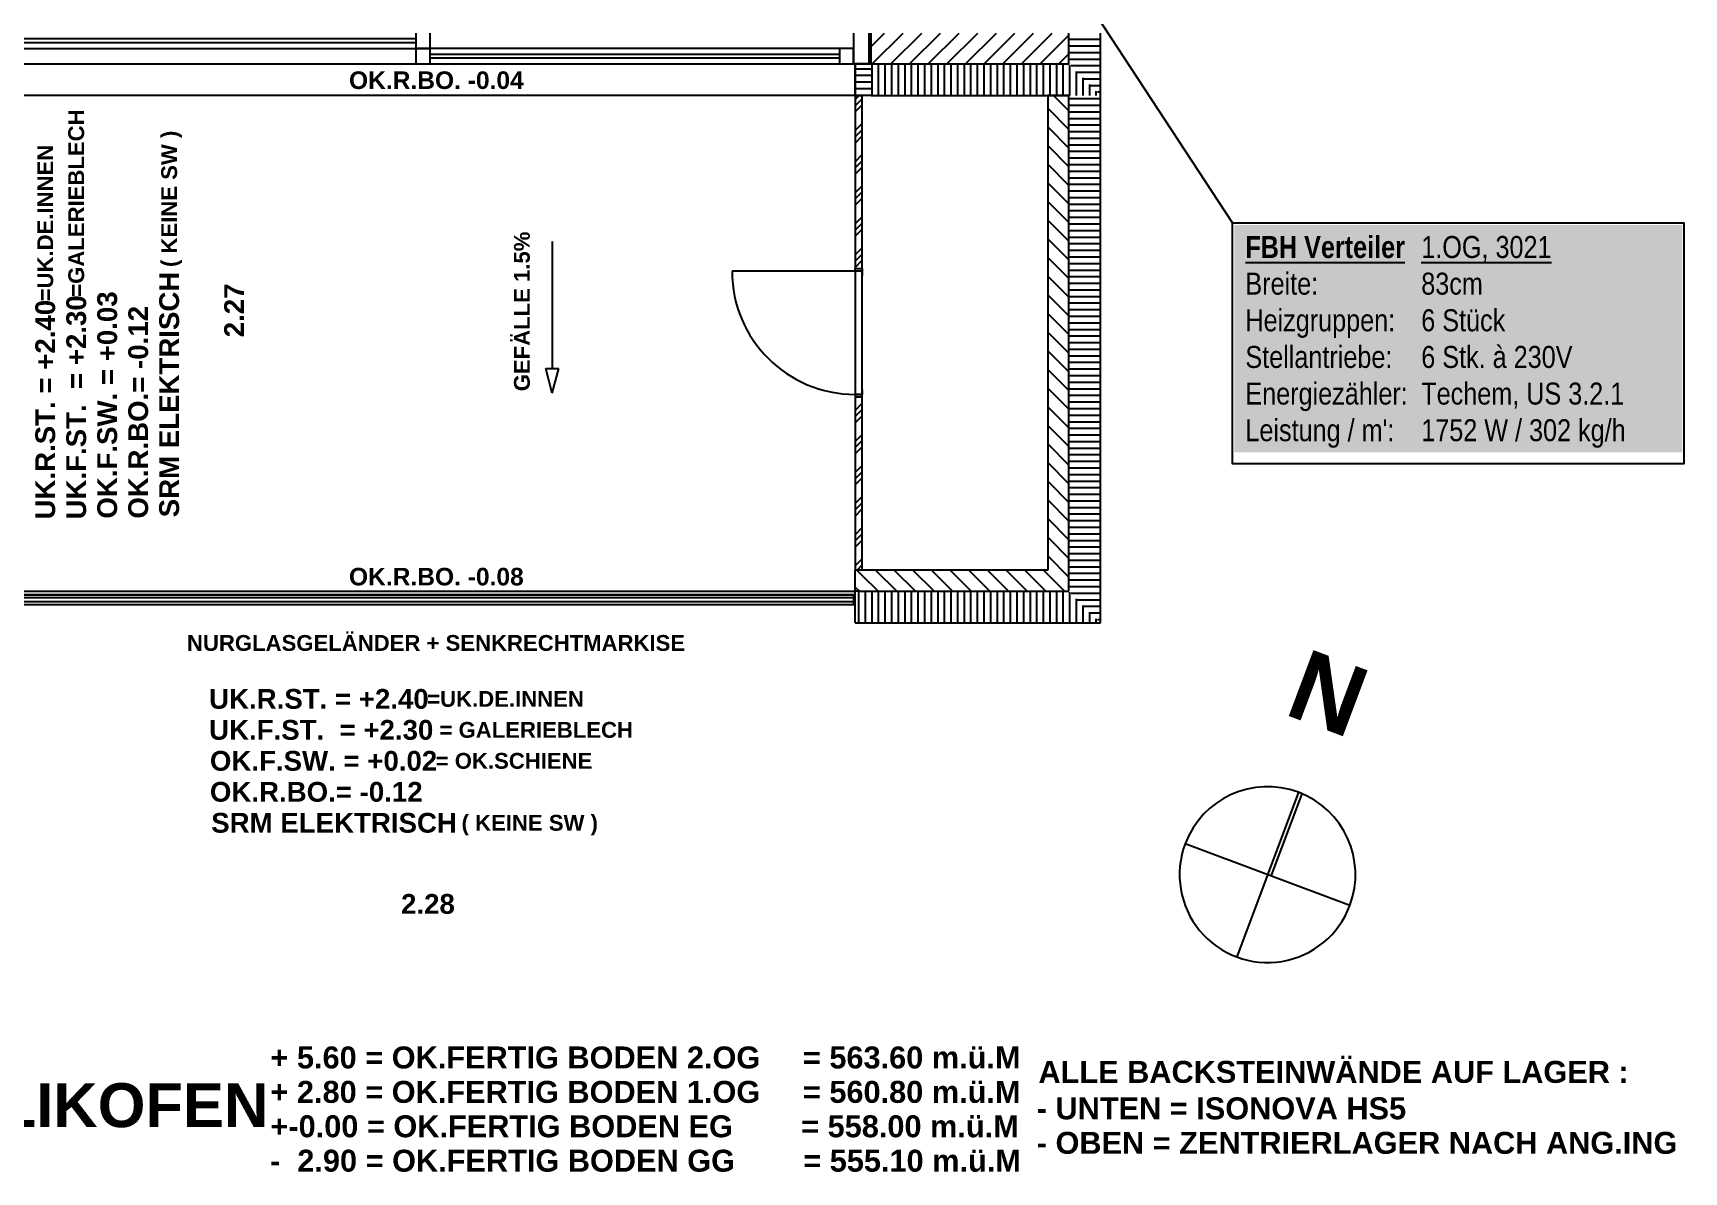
# Model space of a CAD drawing. Header units: millimetres. Extents: x -13068 to 19137, y -13507 to 12485.
# Drawn here: x 3680 to 13067, y -12872 to -6395 of the extents above; entities that cross this region are included whole.
import ezdxf

# ---------------------------------------------------------------- set-up
doc = ezdxf.new("R2010")
doc.units = ezdxf.units.MM
doc.header["$LTSCALE"] = 500
for name, color, linetype in [('A04_1.OGHaus 7$0$010 Aussenwände', 8, 'Continuous'), ('A04_1.OGHaus 7$0$010 Aussenwände Bauteilschraffuren', 8, 'Continuous'), ('A04_1.OGHaus 7$0$010 Aussenwände Schichttrennlinien', 8, 'Continuous'), ('A04_1.OGHaus 7$0$010 Fenster', 8, 'Continuous'), ('A04_1.OGHaus 7$0$010 Türen', 8, 'Continuous'), ('A04_1.OGHaus 7$0$060 Möbel Einbau', 8, 'Continuous'), ('A04_1.OGHaus 7$0$090 Schraffuren Bauteilschraffuren', 8, 'Continuous'), ('A04_1.OGHaus 7$0$155 Beschriftungen Projekt', 8, 'Continuous'), ('A_OG01_Haus 7$0$MRI XREF', 8, 'Continuous'), ('MRI XREF', 8, 'Continuous')]:
    doc.layers.add(name, color=color, linetype=linetype)
doc.layers.add('H-TEXT', color=240, linetype='Continuous', lineweight=25)
doc.styles.add('A04_1.OGHaus 7$0$arial', font='')
doc.styles.add('MRI', font='ARIALN.TTF')
doc.styles.get('A04_1.OGHaus 7$0$arial').set_extended_font_data('Arial', bold=True)

# ---------------------------------------------------------------- blocks, each defined once
blk = doc.blocks.new('A04_1.OGHaus 7')
at = {"layer": 'A04_1.OGHaus 7$0$010 Aussenwände'}
for p, q in [((12.9318, 10.2872), (12.9318, 10.4622)), ((14.2368, 10.1072), (14.2368, 10.4622)), ((12.9318, 10.2872), (12.8418, 10.2872)), ((12.8418, 10.1072), (12.8418, 10.2872)), ((12.8418, 10.2872), (12.9318, 10.2872)), ((12.9318, 10.1072), (12.8418, 10.1072)), ((12.8418, 10.1072), (12.8418, 9.1222)), ((12.8418, 10.1072), (12.8818, 10.1072)), ((12.8818, 9.1222), (12.8818, 10.1072)), ((12.9318, 10.1072), (14.0568, 10.1072)), ((14.0568, 10.1072), (13.9368, 10.1072)), ((13.9368, 10.1072), (13.9368, 7.4072)), ((14.2368, 7.1072), (14.2368, 10.1072)), ((12.8418, 9.1222), (12.8818, 9.1222)), ((12.8418, 8.3922), (12.8818, 8.3922)), ((12.8418, 8.3922), (12.8418, 7.4072)), ((12.8818, 7.4072), (12.8818, 8.3922)), ((12.8418, 7.2872), (12.8418, 7.4072)), ((13.9368, 7.4072), (12.8818, 7.4072)), ((8.0268, 7.2872), (12.8329, 7.2872)), ((8.0418, 7.2672), (12.8329, 7.2672)), ((12.8418, 7.1072), (12.8418, 7.2872)), ((8.0418, 7.2122), (12.8329, 7.2122)), ((12.8418, 7.1072), (14.2368, 7.1072))]:
    blk.add_line(p, q, dxfattribs=at)
at = {"layer": 'A04_1.OGHaus 7$0$010 Aussenwände Bauteilschraffuren'}
for p, q in [((12.9318, 10.3862), (13.0077, 10.4622)), ((12.9388, 10.2872), (13.1138, 10.4622)), ((13.0449, 10.2872), (13.2199, 10.4622)), ((13.1509, 10.2872), (13.3259, 10.4622)), ((13.257, 10.2872), (13.432, 10.4622)), ((13.3631, 10.2872), (13.5381, 10.4622)), ((13.4691, 10.2872), (13.6441, 10.4622)), ((13.5752, 10.2872), (13.7502, 10.4622)), ((13.6813, 10.2872), (13.8563, 10.4622)), ((13.7873, 10.2872), (13.9221, 10.4219)), ((13.9221, 10.4219), (13.9623, 10.4622)), ((13.9751, 10.3689), (14.0568, 10.4506)), ((14.2368, 10.425), (14.0568, 10.425)), ((13.8934, 10.2872), (13.9751, 10.3689)), ((14.0281, 10.3158), (14.0568, 10.3445)), ((14.2368, 10.3875), (14.0568, 10.3875)), ((14.2368, 10.35), (14.0568, 10.35)), ((12.9318, 10.2572), (12.8418, 10.2572)), ((12.9375, 10.1072), (12.9375, 10.2872)), ((12.975, 10.1072), (12.975, 10.2872)), ((13.0125, 10.1072), (13.0125, 10.2872)), ((13.05, 10.1072), (13.05, 10.2872)), ((13.0875, 10.1072), (13.0875, 10.2872)), ((13.125, 10.1072), (13.125, 10.2872)), ((13.1625, 10.1072), (13.1625, 10.2872)), ((13.2, 10.1072), (13.2, 10.2872)), ((13.2375, 10.1072), (13.2375, 10.2872)), ((13.275, 10.1072), (13.275, 10.2872)), ((13.3125, 10.1072), (13.3125, 10.2872)), ((13.35, 10.1072), (13.35, 10.2872)), ((13.3875, 10.1072), (13.3875, 10.2872)), ((13.425, 10.1072), (13.425, 10.2872)), ((13.4625, 10.1072), (13.4625, 10.2872)), ((13.5, 10.1072), (13.5, 10.2872)), ((13.5375, 10.1072), (13.5375, 10.2872)), ((13.575, 10.1072), (13.575, 10.2872)), ((13.6125, 10.1072), (13.6125, 10.2872)), ((13.65, 10.1072), (13.65, 10.2872)), ((13.6875, 10.1072), (13.6875, 10.2872)), ((13.725, 10.1072), (13.725, 10.2872)), ((13.7625, 10.1072), (13.7625, 10.2872)), ((13.8, 10.1072), (13.8, 10.2872)), ((13.8375, 10.1072), (13.8375, 10.2872)), ((13.875, 10.1072), (13.875, 10.2872)), ((13.9125, 10.1072), (13.9125, 10.2872)), ((13.95, 10.1072), (13.95, 10.2872)), ((13.9875, 10.1072), (13.9875, 10.2872)), ((13.9995, 10.2872), (14.0281, 10.3158)), ((14.025, 10.1072), (14.025, 10.2872)), ((14.2368, 10.3125), (14.0568, 10.3125)), ((14.0625, 10.1072), (14.0625, 10.2815)), ((14.2368, 10.275), (14.069, 10.275)), ((14.1, 10.1072), (14.1, 10.244)), ((14.2368, 10.2375), (14.1065, 10.2375)), ((12.9318, 10.2197), (12.8418, 10.2197)), ((12.9318, 10.1822), (12.8418, 10.1822)), ((12.9318, 10.1447), (12.8418, 10.1447)), ((14.1375, 10.1072), (14.1375, 10.2065)), ((14.2368, 10.2), (14.144, 10.2)), ((14.175, 10.1072), (14.175, 10.169)), ((14.2368, 10.1625), (14.1815, 10.1625)), ((12.8418, 10.0841), (12.8649, 10.1072)), ((12.8418, 10.0487), (12.8818, 10.0887)), ((12.8418, 10.0134), (12.8818, 10.0534)), ((13.9698, 10.1072), (14.0568, 10.0202)), ((14.2368, 10.0875), (14.0568, 10.0875)), ((14.2368, 10.05), (14.0568, 10.05)), ((14.2125, 10.1072), (14.2125, 10.1315)), ((14.2368, 10.125), (14.219, 10.125)), ((13.9368, 10.0341), (14.0568, 9.9141)), ((14.2368, 10.0125), (14.0568, 10.0125)), ((14.2368, 9.975), (14.0568, 9.975)), ((12.8418, 9.9073), (12.8818, 9.9473)), ((12.8418, 9.872), (12.8818, 9.912)), ((12.8418, 9.8366), (12.8818, 9.8766)), ((13.9368, 9.9281), (14.0568, 9.8081)), ((14.2368, 9.9375), (14.0568, 9.9375)), ((14.2368, 9.9), (14.0568, 9.9)), ((14.2368, 9.8625), (14.0568, 9.8625)), ((12.8418, 9.7305), (12.8818, 9.7705)), ((13.9368, 9.822), (14.0568, 9.702)), ((14.2368, 9.825), (14.0568, 9.825)), ((14.2368, 9.7875), (14.0568, 9.7875)), ((12.8418, 9.6952), (12.8818, 9.7352)), ((12.8418, 9.6598), (12.8818, 9.6998)), ((13.9368, 9.7159), (14.0568, 9.5959)), ((14.2368, 9.75), (14.0568, 9.75)), ((14.2368, 9.7125), (14.0568, 9.7125)), ((14.2368, 9.675), (14.0568, 9.675)), ((12.8418, 9.5538), (12.8818, 9.5938)), ((13.9368, 9.6099), (14.0568, 9.4899)), ((14.2368, 9.6375), (14.0568, 9.6375)), ((14.2368, 9.6), (14.0568, 9.6)), ((12.8418, 9.5184), (12.8818, 9.5584)), ((12.8418, 9.483), (12.8818, 9.523)), ((13.9368, 9.5038), (14.0568, 9.3838)), ((14.2368, 9.5625), (14.0568, 9.5625)), ((14.2368, 9.525), (14.0568, 9.525)), ((14.2368, 9.4875), (14.0568, 9.4875)), ((12.8418, 9.377), (12.8818, 9.417)), ((13.9368, 9.3977), (14.0568, 9.2777)), ((14.2368, 9.45), (14.0568, 9.45)), ((14.2368, 9.4125), (14.0568, 9.4125)), ((12.8418, 9.3416), (12.8818, 9.3816)), ((12.8418, 9.3063), (12.8818, 9.3463)), ((14.2368, 9.375), (14.0568, 9.375)), ((14.2368, 9.3375), (14.0568, 9.3375)), ((14.2368, 9.3), (14.0568, 9.3)), ((12.8418, 9.2002), (12.8818, 9.2402)), ((12.8418, 9.1648), (12.8818, 9.2048)), ((13.9368, 9.2917), (14.0568, 9.1717)), ((14.2368, 9.2625), (14.0568, 9.2625)), ((14.2368, 9.225), (14.0568, 9.225)), ((12.8418, 9.1295), (12.8818, 9.1695)), ((13.9368, 9.1856), (14.0568, 9.0656)), ((14.2368, 9.1875), (14.0568, 9.1875)), ((14.2368, 9.15), (14.0568, 9.15)), ((14.2368, 9.1125), (14.0568, 9.1125)), ((13.9368, 9.0795), (14.0568, 8.9595)), ((14.2368, 9.075), (14.0568, 9.075)), ((14.2368, 9.0375), (14.0568, 9.0375)), ((13.9368, 8.9735), (14.0568, 8.8535)), ((14.2368, 9), (14.0568, 9)), ((14.2368, 8.9625), (14.0568, 8.9625)), ((14.2368, 8.925), (14.0568, 8.925)), ((13.9368, 8.8674), (14.0568, 8.7474)), ((14.2368, 8.8875), (14.0568, 8.8875)), ((14.2368, 8.85), (14.0568, 8.85)), ((13.9368, 8.7613), (14.0568, 8.6413)), ((14.2368, 8.8125), (14.0568, 8.8125)), ((14.2368, 8.775), (14.0568, 8.775)), ((14.2368, 8.7375), (14.0568, 8.7375)), ((13.9368, 8.6553), (14.0568, 8.5353)), ((14.2368, 8.7), (14.0568, 8.7)), ((14.2368, 8.6625), (14.0568, 8.6625)), ((13.9368, 8.5492), (14.0568, 8.4292)), ((14.2368, 8.625), (14.0568, 8.625)), ((14.2368, 8.5875), (14.0568, 8.5875)), ((14.2368, 8.55), (14.0568, 8.55)), ((14.2368, 8.5125), (14.0568, 8.5125)), ((14.2368, 8.475), (14.0568, 8.475)), ((12.8418, 8.3163), (12.8818, 8.3563)), ((13.9368, 8.4431), (14.0568, 8.3231)), ((14.2368, 8.4375), (14.0568, 8.4375)), ((14.2368, 8.4), (14.0568, 8.4)), ((14.2368, 8.3625), (14.0568, 8.3625)), ((12.8418, 8.281), (12.8818, 8.321)), ((12.8418, 8.2456), (12.8818, 8.2856)), ((13.9368, 8.3371), (14.0568, 8.2171)), ((14.2368, 8.325), (14.0568, 8.325)), ((14.2368, 8.2875), (14.0568, 8.2875)), ((12.8418, 8.1395), (12.8818, 8.1795)), ((13.9368, 8.231), (14.0568, 8.111)), ((14.2368, 8.25), (14.0568, 8.25)), ((14.2368, 8.2125), (14.0568, 8.2125)), ((14.2368, 8.175), (14.0568, 8.175)), ((12.8418, 8.1042), (12.8818, 8.1442)), ((12.8418, 8.0688), (12.8818, 8.1088)), ((13.9368, 8.1249), (14.0568, 8.0049)), ((14.2368, 8.1375), (14.0568, 8.1375)), ((14.2368, 8.1), (14.0568, 8.1)), ((12.8418, 7.9628), (12.8818, 8.0028)), ((13.9368, 8.0189), (14.0568, 7.8989)), ((14.2368, 8.0625), (14.0568, 8.0625)), ((14.2368, 8.025), (14.0568, 8.025)), ((14.2368, 7.9875), (14.0568, 7.9875)), ((12.8418, 7.9274), (12.8818, 7.9674)), ((12.8418, 7.8921), (12.8818, 7.9321)), ((13.9368, 7.9128), (14.0568, 7.7928)), ((14.2368, 7.95), (14.0568, 7.95)), ((14.2368, 7.9125), (14.0568, 7.9125)), ((12.8418, 7.786), (12.8818, 7.826)), ((13.9368, 7.8067), (14.0568, 7.6867)), ((14.2368, 7.875), (14.0568, 7.875)), ((14.2368, 7.8375), (14.0568, 7.8375)), ((14.2368, 7.8), (14.0568, 7.8)), ((12.8418, 7.7506), (12.8818, 7.7906)), ((12.8418, 7.7153), (12.8818, 7.7553)), ((13.9368, 7.7007), (14.0568, 7.5807)), ((14.2368, 7.7625), (14.0568, 7.7625)), ((14.2368, 7.725), (14.0568, 7.725)), ((12.8418, 7.6092), (12.8818, 7.6492)), ((12.8418, 7.5739), (12.8818, 7.6139)), ((14.2368, 7.6875), (14.0568, 7.6875)), ((14.2368, 7.65), (14.0568, 7.65)), ((14.2368, 7.6125), (14.0568, 7.6125)), ((12.8418, 7.5385), (12.8818, 7.5785)), ((13.9368, 7.5946), (14.0568, 7.4746)), ((14.2368, 7.575), (14.0568, 7.575)), ((14.2368, 7.5375), (14.0568, 7.5375)), ((12.8418, 7.4324), (12.8818, 7.4724)), ((12.8519, 7.4072), (12.8818, 7.4371)), ((13.9368, 7.4885), (14.0568, 7.3685)), ((14.2368, 7.5), (14.0568, 7.5)), ((14.2368, 7.4625), (14.0568, 7.4625)), ((14.2368, 7.425), (14.0568, 7.425)), ((12.8515, 7.4072), (12.8782, 7.3804)), ((12.8782, 7.3804), (12.9715, 7.2872)), ((12.9575, 7.4072), (13.0775, 7.2872)), ((13.0636, 7.4072), (13.1836, 7.2872)), ((13.1697, 7.4072), (13.2897, 7.2872)), ((13.2757, 7.4072), (13.3957, 7.2872)), ((13.3818, 7.4072), (13.5018, 7.2872)), ((13.4879, 7.4072), (13.6079, 7.2872)), ((13.5939, 7.4072), (13.7139, 7.2872)), ((13.7, 7.4072), (13.82, 7.2872)), ((13.8061, 7.4072), (13.9261, 7.2872)), ((13.9121, 7.4072), (14.0321, 7.2872)), ((14.2368, 7.3875), (14.0568, 7.3875)), ((14.2368, 7.35), (14.0568, 7.35)), ((12.8418, 7.3107), (12.8654, 7.2872)), ((12.8625, 7.2624), (12.8625, 7.2872)), ((12.8625, 7.1072), (12.8625, 7.2624)), ((12.9, 7.1072), (12.9, 7.2872)), ((12.9375, 7.1072), (12.9375, 7.2872)), ((12.975, 7.1072), (12.975, 7.2872)), ((13.0125, 7.1072), (13.0125, 7.2872)), ((13.05, 7.1072), (13.05, 7.2872)), ((13.0875, 7.1072), (13.0875, 7.2872)), ((13.125, 7.1072), (13.125, 7.2872)), ((13.1625, 7.1072), (13.1625, 7.2872)), ((13.2, 7.1072), (13.2, 7.2872)), ((13.2375, 7.1072), (13.2375, 7.2872)), ((13.275, 7.1072), (13.275, 7.2872)), ((13.3125, 7.1072), (13.3125, 7.2872)), ((13.35, 7.1072), (13.35, 7.2872)), ((13.3875, 7.1072), (13.3875, 7.2872)), ((13.425, 7.1072), (13.425, 7.2872)), ((13.4625, 7.1072), (13.4625, 7.2872)), ((13.5, 7.1072), (13.5, 7.2872)), ((13.5375, 7.1072), (13.5375, 7.2872)), ((13.575, 7.1072), (13.575, 7.2872)), ((13.6125, 7.1072), (13.6125, 7.2872)), ((13.65, 7.1072), (13.65, 7.2872)), ((13.6875, 7.1072), (13.6875, 7.2872)), ((13.725, 7.1072), (13.725, 7.2872)), ((13.7625, 7.1072), (13.7625, 7.2872)), ((13.8, 7.1072), (13.8, 7.2872)), ((13.8375, 7.1072), (13.8375, 7.2872)), ((13.875, 7.1072), (13.875, 7.2872)), ((13.9125, 7.1072), (13.9125, 7.2872)), ((13.95, 7.1072), (13.95, 7.2872)), ((13.9875, 7.1072), (13.9875, 7.2872)), ((14.025, 7.1072), (14.025, 7.2872)), ((14.2368, 7.3125), (14.0568, 7.3125)), ((14.0625, 7.1072), (14.0625, 7.2815)), ((14.2368, 7.275), (14.069, 7.275)), ((14.1, 7.1072), (14.1, 7.244)), ((14.2368, 7.2375), (14.1065, 7.2375)), ((14.1375, 7.1072), (14.1375, 7.2065)), ((14.2368, 7.2), (14.144, 7.2)), ((14.175, 7.1072), (14.175, 7.169)), ((14.2368, 7.1625), (14.1815, 7.1625)), ((14.2125, 7.1072), (14.2125, 7.1315)), ((14.2368, 7.125), (14.219, 7.125))]:
    blk.add_line(p, q, dxfattribs=at)
at = {"layer": 'A04_1.OGHaus 7$0$010 Aussenwände Schichttrennlinien'}
for p, q in [((14.0568, 10.2872), (14.0568, 10.4622)), ((12.8418, 10.2872), (12.8418, 10.1072)), ((12.9318, 10.2872), (14.0568, 10.2872)), ((14.0568, 7.2872), (14.0568, 10.1072)), ((12.8818, 7.4072), (12.8418, 7.4072)), ((12.8658, 7.2872), (12.8418, 7.2872)), ((12.8658, 7.2872), (14.0568, 7.2872))]:
    blk.add_line(p, q, dxfattribs=at)
blk.add_point((12.9318, 10.2872), dxfattribs=at)
at = {"layer": 'A04_1.OGHaus 7$0$010 Fenster'}
for p, q in [((10.3443, 10.4284), (8.0168, 10.4284)), ((10.3443, 10.4622), (10.3443, 10.3747)), ((10.4243, 10.4184), (10.4243, 10.4622)), ((12.8318, 10.4622), (12.8318, 10.2872)), ((12.9218, 10.2872), (12.9218, 10.4622)), ((12.9318, 10.2872), (12.9318, 10.4622)), ((8.0168, 10.4084), (10.3443, 10.4084)), ((8.0168, 10.3747), (10.3443, 10.3747)), ((10.4243, 10.3747), (10.3443, 10.3747)), ((10.3443, 10.3747), (10.3443, 10.3309)), ((10.3443, 10.3747), (10.4243, 10.3747)), ((10.3443, 10.3309), (10.3443, 10.2872)), ((10.4243, 10.3747), (10.4243, 10.4184)), ((12.7518, 10.3747), (10.4243, 10.3747)), ((10.4243, 10.2872), (10.4243, 10.3747)), ((12.7518, 10.3409), (10.4243, 10.3409)), ((12.8318, 10.3747), (12.7518, 10.3747)), ((12.7518, 10.3747), (12.7518, 10.2872)), ((12.8318, 10.2872), (12.8318, 10.3747)), ((7.9368, 10.2872), (12.8318, 10.2872)), ((10.3443, 10.2872), (10.4243, 10.2872)), ((10.4243, 10.3209), (12.7518, 10.3209)), ((10.4243, 10.2872), (12.7518, 10.2872)), ((12.7518, 10.2872), (12.8318, 10.2872)), ((12.8318, 10.2872), (12.9218, 10.2872)), ((12.8418, 10.2872), (12.9318, 10.2872))]:
    blk.add_line(p, q, dxfattribs=at)
at = {"layer": 'A04_1.OGHaus 7$0$010 Türen'}
for p, q in [((12.8418, 9.1072), (12.1418, 9.1072)), ((12.8418, 9.1072), (12.8418, 9.1222)), ((12.8418, 9.1222), (12.8818, 9.1222)), ((12.8418, 9.1222), (12.8818, 9.1222)), ((12.8818, 9.1072), (12.8418, 9.1072)), ((12.8818, 9.1072), (12.8418, 9.1072)), ((12.8418, 9.1072), (12.8418, 8.4072)), ((12.8818, 9.1222), (12.8818, 9.0822)), ((12.8818, 9.0822), (12.8818, 9.1072)), ((12.8818, 8.4072), (12.8818, 9.1072)), ((12.8818, 8.4072), (12.8418, 8.4072)), ((12.8418, 8.4072), (12.8418, 8.3922)), ((12.8418, 8.4072), (12.8818, 8.4072)), ((12.8418, 8.3922), (12.8818, 8.3922)), ((12.8418, 8.3922), (12.8818, 8.3922)), ((12.8818, 8.3922), (12.8818, 8.4322)), ((12.8818, 8.4322), (12.8818, 8.4072))]:
    blk.add_line(p, q, dxfattribs=at)
blk.add_arc((12.8418, 9.1072), 0.7, 180, 270, dxfattribs=at)
at = {"layer": 'A04_1.OGHaus 7$0$060 Möbel Einbau'}
for p, q in [((12.8418, 10.1072), (8.0268, 10.1072)), ((11.1195, 9.2765), (11.1195, 8.5536)), ((11.1195, 8.4136), (11.082, 8.5536)), ((11.082, 8.5536), (11.157, 8.5536)), ((11.1195, 8.4136), (11.157, 8.5536)), ((15.3614, 6.1442), (15.0107, 5.2078)), ((15.2071, 5.6681), (15.3823, 6.1359)), ((15.6543, 5.5006), (14.7178, 5.8514))]:
    blk.add_line(p, q, dxfattribs=at)
for start, end in [(339.4647, 159.4647), (159.4647, 339.4647)]:
    blk.add_arc((15.1861, 5.676), 0.5, start, end, dxfattribs=at)
at = {"layer": 'A04_1.OGHaus 7$0$090 Schraffuren Bauteilschraffuren'}
for p, q in [((12.8329, 7.2672), (8.0418, 7.2672)), ((8.0418, 7.2522), (12.8329, 7.2522)), ((12.8329, 7.2122), (12.8329, 7.2672)), ((12.8329, 7.2522), (12.8329, 7.2272)), ((12.8329, 7.2272), (8.0418, 7.2272)), ((8.0418, 7.2122), (12.8329, 7.2122))]:
    blk.add_line(p, q, dxfattribs=at)
at = {"layer": 'A04_1.OGHaus 7$0$060 Möbel Einbau', "style": 'A04_1.OGHaus 7$0$arial'}
blk.add_text('N', height=0.4, rotation=339.4647, dxfattribs=at).set_placement((15.2719, 6.5912))
at = {"layer": 'A04_1.OGHaus 7$0$155 Beschriftungen Projekt', "style": 'A04_1.OGHaus 7$0$arial'}
for s, height, p in [('OK.R.BO. -0.04', 0.1, (9.9634, 10.1439)), ('OK.R.BO. -0.08', 0.1, (9.9634, 7.3206)), ('NURGLASGELÄNDER + SENKRECHTMARKISE', 0.09, (9.0423, 6.9485)), ('UK.R.ST. = +2.40', 0.1125, (9.1678, 6.6191)), ('=UK.DE.INNEN', 0.09, (10.4082, 6.6304)), ('UK.F.ST.  = +2.30 ', 0.1125, (9.1678, 6.443)), ('= GALERIEBLECH', 0.09, (10.478, 6.4542)), ('OK.F.SW. = +0.02', 0.1125, (9.1725, 6.2668)), ('= OK.SCHIENE', 0.09, (10.4566, 6.2781)), ('OK.R.BO.= -0.12', 0.1125, (9.1725, 6.0906)), ('SRM ELEKTRISCH', 0.1125, (9.1801, 5.9145)), ('( KEINE SW )', 0.09, (10.6036, 5.9257)), ('2.28', 0.1125, (10.2595, 5.4532)), ('+ 5.60 = OK.FERTIG BODEN 2.OG     = 563.60 m.ü.M', 0.125, (9.5169, 4.5736)), ('ALLE BACKSTEINWÄNDE AUF LAGER :', 0.125, (13.8836, 4.4916)), ('MFH SCHÜTZENSTRASSE 7 / 3052 ZOLLIKOFEN', 0.25, (1.4137, 4.2398)), ('+ 2.80 = OK.FERTIG BODEN 1.OG     = 560.80 m.ü.M', 0.125, (9.5169, 4.3779)), ('- UNTEN = ISONOVA HS5', 0.125, (13.8738, 4.2843)), ('+-0.00 = OK.FERTIG BODEN EG        = 558.00 m.ü.M', 0.125, (9.5169, 4.1822)), ('- OBEN = ZENTRIERLAGER NACH ANG.ING', 0.125, (13.8738, 4.0881)), ('-  2.90 = OK.FERTIG BODEN GG        = 555.10 m.ü.M', 0.125, (9.5144, 3.9865))]:
    blk.add_text(s, height=height, dxfattribs=at).set_placement(p)
for s, height, p in [('=GALERIEBLECH', 0.09, (8.4573, 8.9623)), ('( KEINE SW )', 0.09, (8.9858, 9.1315)), ('=UK.DE.INNEN', 0.09, (8.2811, 8.9361)), ('GEFÄLLE 1.5%%%', 0.09, (10.9915, 8.4247)), ('SRM ELEKTRISCH', 0.1125, (8.997, 7.708)), ('2.27', 0.1125, (9.3663, 8.7318)), ('UK.R.ST. = +2.40', 0.1125, (8.2924, 7.6957)), ('UK.F.ST.  = +2.30', 0.1125, (8.4685, 7.6957)), ('OK.F.SW. = +0.03', 0.1125, (8.6447, 7.7004)), ('OK.R.BO.= -0.12', 0.1125, (8.8209, 7.7004))]:
    blk.add_text(s, height=height, rotation=90, dxfattribs=at).set_placement(p)
blk = doc.blocks.new('A_OG01_Haus 7')
at = {"layer": 'A_OG01_Haus 7$0$MRI XREF', "xscale": 1000, "yscale": 1000, "zscale": 1000}
blk.add_blockref('A04_1.OGHaus 7', (-4486.8, -16857.2), dxfattribs=at)

msp = doc.modelspace()

# ---------------------------------------------------------------- linework, layer by layer
at = {"layer": 'H-TEXT'}
msp.add_line((10500.3, -7475), (5394.8, 325), dxfattribs=at)
msp.add_lwpolyline([(10500.3, -7475), (13067.2, -7475), (13067.2, -8845.1), (10500.3, -8845.1)], close=True, dxfattribs=at)

# ---------------------------------------------------------------- block references
at = {"layer": 'MRI XREF'}
msp.add_blockref('A_OG01_Haus 7', (0, 0), dxfattribs=at)

# ---------------------------------------------------------------- texts
at = {"layer": 'H-TEXT', "insert": (10573.4, -7549.5), "char_height": 125, "width": 2421.67, "attachment_point": 1, "style": 'MRI', "bg_fill": 1, "box_fill_scale": 1.5, "bg_fill_color": 2, "bg_fill_transparency": 0}
msp.add_mtext("\\pt1000;{\\fArial Narrow|b1|i0|c0|p34;\\L\\C7;FBH Verteiler\\fArial Narrow|b0|i0|c0|p34;^I1.OG, 3021\\P\\pt1000,1500;\\lBreite:^I83cm^I\\P\\pt1000;Heizgruppen:^I6 Stück\\PStellantriebe:^I6 Stk. à 230V\\PEnergiezähler:^ITechem, US 3.2.1\\PLeistung / m':^I1752 W / 302 kg/h}", dxfattribs=at)

doc.saveas('drawing.dxf')
